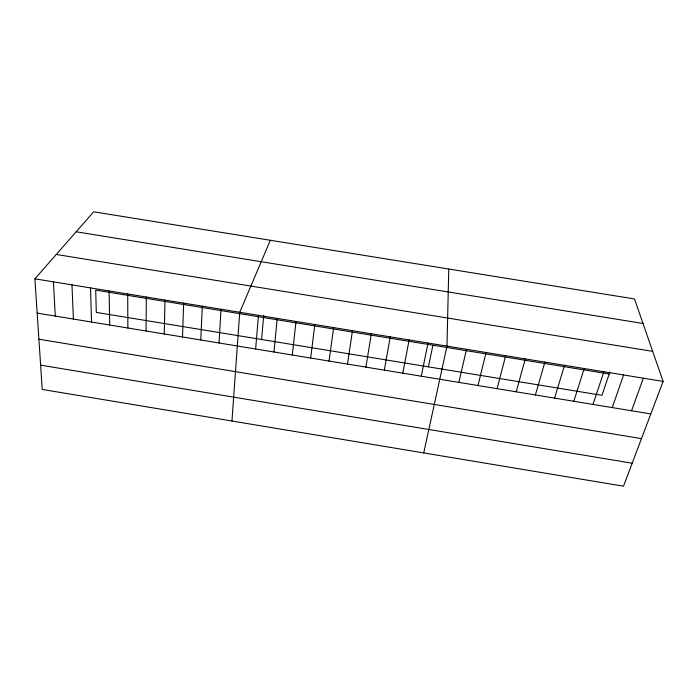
<?xml version="1.0" encoding="UTF-8"?>
<svg xmlns="http://www.w3.org/2000/svg" width="698" height="698" viewBox="0 0 698 698"><rect width="100%" height="100%" fill="white"/><g stroke="black" fill="none" stroke-linecap="round" stroke-linejoin="round"><path stroke-width="1.05" d="M146.065 331L146.336 297.016M164.274 333.993L164.972 300.061M448.753 269.027L446.99 346.121L423.73 452.932M182.51 336.986L183.635 303.115M200.762 339.987L202.315 306.16M219.032 342.988L221.022 309.214M231.945 421.016L239.737 312.276L270.327 240.269M255.634 349L258.478 315.339M261.576 339.498L263.696 315.426M273.956 352.01L277.237 318.401M292.305 355.02L296.022 321.464M310.671 358.039L314.824 324.535M329.063 361.058L333.644 327.606M347.464 364.086L352.481 330.686M365.892 367.113L371.345 333.766M384.336 370.141L390.226 336.855M402.798 373.177L409.133 339.935M421.278 376.213L428.049 343.032M428.415 366.86L432.917 345.205M458.856 382.382L466.534 349.314M477.964 385.523L486.087 352.507M497.089 388.664L505.675 355.701M516.232 391.814L525.271 358.903M535.392 394.955L544.894 362.114M554.578 398.113L564.542 365.316M573.791 401.263L584.209 368.527M593.012 404.421L603.901 371.746M609.869 371.955L601.981 395.321L96.298 312.39L95.713 290.124L609.18 373.997M612.259 407.588L623.611 374.966M631.533 410.756L643.347 378.185M663.1 381.413L623.523 486.192L42.229 389.44L34.9 278.825L93.68 211.808L634.499 298.953L663.1 381.413L34.9 278.825M76.169 231.78L643.006 323.479M56.276 254.447L652.682 351.373M37.177 313.105L650.824 413.923M38.905 339.211L641.479 438.641M40.624 365.141L632.205 463.202M53.423 281.844L55.273 316.081M71.964 284.871L73.395 319.056M90.531 287.908L91.534 322.04M109.106 290.944L109.691 325.024M127.708 293.98L127.865 328.008"/></g></svg>
